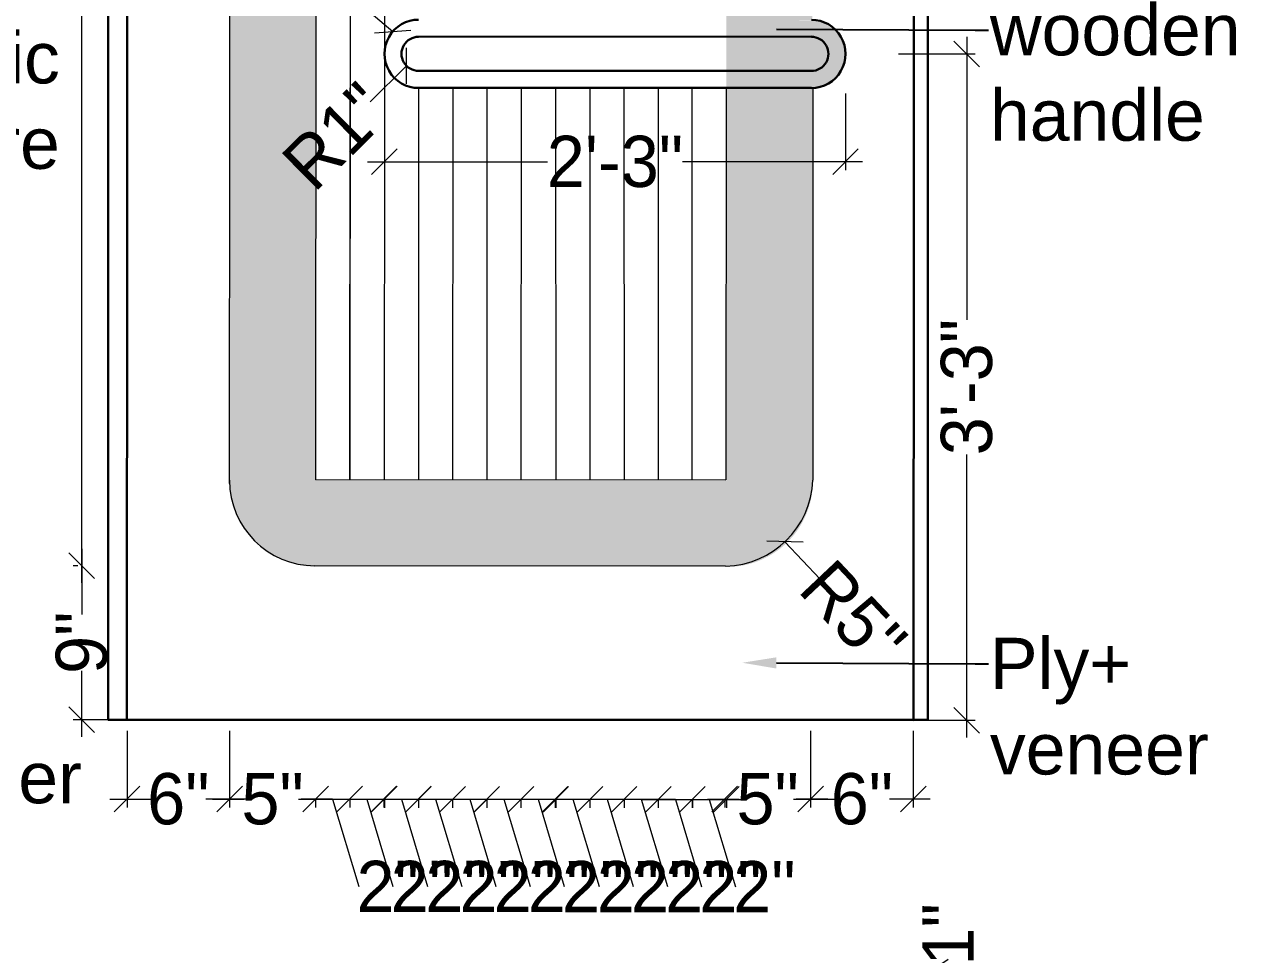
# Model space of a CAD drawing. Header units: millimetres. Extents: x 35877 to 3066687, y -650199 to -40525.
# Drawn here: x 147843.7 to 147915.8, y -180561 to -180507.1 of the extents above; entities that cross this region are included whole.
import ezdxf
from ezdxf import colors
from ezdxf.entities.mleader import LeaderData, LeaderLine
from ezdxf.math import Vec2, Vec3

# ---------------------------------------------------------------- set-up
doc = ezdxf.new("R2010")
doc.units = ezdxf.units.MM
doc.header["$MEASUREMENT"] = 0
doc.header["$PDMODE"] = 35
doc.linetypes.add('DASHED', pattern=[0.75, 0.5, -0.25])
doc.layers.get('Defpoints').update_dxf_attribs({"color": 220})
for name, color, linetype, lineweight in [('A8_FURNITURE', 32, 'Continuous', 30), ('furniture dimensions', 1, 'DASHED', 0), ('LABALLING', 1, 'Continuous', 25), ('NAME PLATE', 7, 'Continuous', 25), ('wall', 7, 'Continuous', 30)]:
    doc.layers.add(name, color=color, linetype=linetype, lineweight=lineweight)
doc.styles.add('century g', font='GOTHIC.TTF')
doc.styles.get("Standard").update_dxf_attribs({"font": 'arial.ttf', "height": 6})
doc.dimstyles.new('Archana', dxfattribs={"dimtxt": 2, "dimasz": 0.75, "dimexe": 0.5, "dimexo": 0.5, "dimgap": 0, "dimtad": 0, "dimzin": 0, "dimdsep": 46, "dimlunit": 4, "dimtxsty": 'century g', "dimblk": 'OBLIQUE', "dimcen": 0, "dimdle": 1, "dimclrd": 256, "dimclre": 256, "dimclrt": 256, "dimadec": 0, "dimazin": 0, "dimtfac": 1, "dimtofl": 0, "dimtmove": 1, "dimatfit": 3, "dimfxl": 1, "dimfxlon": 1, "dimtolj": 1, "dimtzin": 0, "dimlwd": -1, "dimlwe": -1, "dimarcsym": 0})

# ---------------------------------------------------------------- blocks, each defined once
blk = doc.blocks.new('_Oblique')
at = {"layer": 'wall', "color": 0, "lineweight": -2}
blk.add_line((-0.5, -0.5), (0.5, 0.5), dxfattribs=at)
blk = doc.blocks.new('*D305')
at = {"layer": 'Defpoints', "color": 0, "linetype": 'Continuous', "lineweight": 0, "transparency": 16777216}
for p in [(147849.737, -180530.872), (147855.745, -180530.876), (147855.745, -180552.411)]:
    blk.add_point(p, dxfattribs=at)
at = {"layer": 'furniture dimensions', "color": 5, "linetype": 'ByBlock', "transparency": 16777216}
blk.add_line((147849.737, -180548.411), (147849.737, -180552.911), dxfattribs=at)
at = {"layer": 'furniture dimensions', "color": 5, "linetype": 'Continuous', "transparency": 16777216}
for p, q in [((147855.745, -180548.411), (147855.745, -180552.911)), ((147848.737, -180552.411), (147851.128, -180552.411)), ((147856.745, -180552.411), (147854.354, -180552.411))]:
    blk.add_line(p, q, dxfattribs=at)
at = {"layer": 'furniture dimensions', "color": 5, "linetype": 'Continuous', "transparency": 16777216, "xscale": 1.5, "yscale": 1.5, "zscale": 1.5, "rotation": 180}
blk.add_blockref('_Oblique', (147849.737, -180552.411), dxfattribs=at)
at = {"layer": 'furniture dimensions', "color": 5, "linetype": 'Continuous', "transparency": 16777216, "xscale": 1.5, "yscale": 1.5, "zscale": 1.5}
blk.add_blockref('_Oblique', (147855.745, -180552.411), dxfattribs=at)
at = {"layer": 'furniture dimensions', "linetype": 'Continuous', "lineweight": 0, "transparency": 16777216, "insert": (147852.741, -180552.411), "char_height": 3, "attachment_point": 5, "style": 'century g'}
blk.add_mtext('\\A1;6"', dxfattribs=at)
blk = doc.blocks.new('*D306')
at = {"layer": 'Defpoints', "color": 0, "linetype": 'Continuous', "lineweight": 0, "transparency": 16777216}
for p in [(147855.745, -180530.876), (147860.774, -180530.255, -220.76), (147860.774, -180552.411)]:
    blk.add_point(p, dxfattribs=at)
at = {"layer": 'furniture dimensions', "color": 5, "linetype": 'ByBlock', "transparency": 16777216}
blk.add_line((147855.745, -180548.411), (147855.745, -180552.911), dxfattribs=at)
at = {"layer": 'furniture dimensions', "color": 5, "linetype": 'Continuous', "transparency": 16777216}
for p, q in [((147854.745, -180552.411), (147856.591, -180552.411)), ((147861.774, -180552.411), (147859.929, -180552.411)), ((147860.774, -180552.452), (147860.774, -180552.911))]:
    blk.add_line(p, q, dxfattribs=at)
at = {"layer": 'furniture dimensions', "color": 5, "linetype": 'Continuous', "transparency": 16777216, "xscale": 1.5, "yscale": 1.5, "zscale": 1.5, "rotation": 180}
blk.add_blockref('_Oblique', (147855.745, -180552.411), dxfattribs=at)
at = {"layer": 'furniture dimensions', "color": 5, "linetype": 'Continuous', "transparency": 16777216, "xscale": 1.5, "yscale": 1.5, "zscale": 1.5}
blk.add_blockref('_Oblique', (147860.774, -180552.411), dxfattribs=at)
at = {"layer": 'furniture dimensions', "linetype": 'Continuous', "lineweight": 0, "transparency": 16777216, "insert": (147858.26, -180552.411), "char_height": 3, "attachment_point": 5, "style": 'century g'}
blk.add_mtext('\\A1;5"', dxfattribs=at)
blk = doc.blocks.new('*D307')
at = {"layer": 'Defpoints', "color": 0, "linetype": 'Continuous', "lineweight": 0, "transparency": 16777216}
for p in [(147860.774, -180530.255, -220.76), (147862.774, -180530.203, -220.765), (147862.774, -180552.411)]:
    blk.add_point(p, dxfattribs=at)
at = {"layer": 'furniture dimensions', "color": 5, "linetype": 'Continuous', "transparency": 16777216}
for p, q in [((147859.774, -180552.411), (147863.774, -180552.411)), ((147861.774, -180552.411), (147863.308, -180557.524)), ((147862.774, -180552.451), (147862.774, -180552.911))]:
    blk.add_line(p, q, dxfattribs=at)
at = {"layer": 'furniture dimensions', "color": 5, "linetype": 'ByBlock', "transparency": 16777216}
blk.add_line((147860.774, -180552.452), (147860.774, -180552.911), dxfattribs=at)
at = {"layer": 'furniture dimensions', "color": 5, "linetype": 'Continuous', "transparency": 16777216, "xscale": 1.5, "yscale": 1.5, "zscale": 1.5, "rotation": 180}
blk.add_blockref('_Oblique', (147860.774, -180552.411), dxfattribs=at)
at = {"layer": 'furniture dimensions', "color": 5, "linetype": 'Continuous', "transparency": 16777216, "xscale": 1.5, "yscale": 1.5, "zscale": 1.5}
blk.add_blockref('_Oblique', (147862.774, -180552.411), dxfattribs=at)
at = {"layer": 'furniture dimensions', "linetype": 'Continuous', "lineweight": 0, "transparency": 16777216, "insert": (147865, -180557.524), "char_height": 3, "attachment_point": 5, "style": 'century g'}
blk.add_mtext('\\A1;2"', dxfattribs=at)
blk = doc.blocks.new('*D308')
at = {"layer": 'Defpoints', "color": 0, "linetype": 'Continuous', "lineweight": 0, "transparency": 16777216}
for p in [(147862.774, -180530.256, -220.76), (147864.774, -180530.205, -220.765), (147864.774, -180552.413)]:
    blk.add_point(p, dxfattribs=at)
at = {"layer": 'furniture dimensions', "color": 5, "linetype": 'Continuous', "transparency": 16777216}
for p, q in [((147861.774, -180552.413), (147865.774, -180552.413)), ((147863.774, -180552.413), (147865.308, -180557.526)), ((147864.774, -180552.452), (147864.774, -180552.913))]:
    blk.add_line(p, q, dxfattribs=at)
at = {"layer": 'furniture dimensions', "color": 5, "linetype": 'ByBlock', "transparency": 16777216}
blk.add_line((147862.774, -180552.453), (147862.774, -180552.913), dxfattribs=at)
at = {"layer": 'furniture dimensions', "color": 5, "linetype": 'Continuous', "transparency": 16777216, "xscale": 1.5, "yscale": 1.5, "zscale": 1.5, "rotation": 180}
blk.add_blockref('_Oblique', (147862.774, -180552.413), dxfattribs=at)
at = {"layer": 'furniture dimensions', "color": 5, "linetype": 'Continuous', "transparency": 16777216, "xscale": 1.5, "yscale": 1.5, "zscale": 1.5}
blk.add_blockref('_Oblique', (147864.774, -180552.413), dxfattribs=at)
at = {"layer": 'furniture dimensions', "linetype": 'Continuous', "lineweight": 0, "transparency": 16777216, "insert": (147867, -180557.526), "char_height": 3, "attachment_point": 5, "style": 'century g'}
blk.add_mtext('\\A1;2"', dxfattribs=at)
blk = doc.blocks.new('*D309')
at = {"layer": 'Defpoints', "color": 0, "linetype": 'Continuous', "lineweight": 0, "transparency": 16777216}
for p in [(147864.804, -180530.258, -220.76), (147866.804, -180530.207, -220.765), (147866.804, -180552.414)]:
    blk.add_point(p, dxfattribs=at)
at = {"layer": 'furniture dimensions', "color": 5, "linetype": 'Continuous', "transparency": 16777216}
for p, q in [((147863.804, -180552.414), (147867.804, -180552.414)), ((147865.804, -180552.414), (147867.337, -180557.527)), ((147866.804, -180552.454), (147866.804, -180552.914))]:
    blk.add_line(p, q, dxfattribs=at)
at = {"layer": 'furniture dimensions', "color": 5, "linetype": 'ByBlock', "transparency": 16777216}
blk.add_line((147864.804, -180552.455), (147864.804, -180552.914), dxfattribs=at)
at = {"layer": 'furniture dimensions', "color": 5, "linetype": 'Continuous', "transparency": 16777216, "xscale": 1.5, "yscale": 1.5, "zscale": 1.5, "rotation": 180}
blk.add_blockref('_Oblique', (147864.804, -180552.414), dxfattribs=at)
at = {"layer": 'furniture dimensions', "color": 5, "linetype": 'Continuous', "transparency": 16777216, "xscale": 1.5, "yscale": 1.5, "zscale": 1.5}
blk.add_blockref('_Oblique', (147866.804, -180552.414), dxfattribs=at)
at = {"layer": 'furniture dimensions', "linetype": 'Continuous', "lineweight": 0, "transparency": 16777216, "insert": (147869.029, -180557.527), "char_height": 3, "attachment_point": 5, "style": 'century g'}
blk.add_mtext('\\A1;2"', dxfattribs=at)
blk = doc.blocks.new('*D310')
at = {"layer": 'Defpoints', "color": 0, "linetype": 'Continuous', "lineweight": 0, "transparency": 16777216}
for p in [(147866.804, -180530.26, -220.76), (147868.804, -180530.208, -220.765), (147868.804, -180552.416)]:
    blk.add_point(p, dxfattribs=at)
at = {"layer": 'furniture dimensions', "color": 5, "linetype": 'Continuous', "transparency": 16777216}
for p, q in [((147865.804, -180552.416), (147869.804, -180552.416)), ((147867.804, -180552.416), (147869.337, -180557.529)), ((147868.804, -180552.455), (147868.804, -180552.916))]:
    blk.add_line(p, q, dxfattribs=at)
at = {"layer": 'furniture dimensions', "color": 5, "linetype": 'ByBlock', "transparency": 16777216}
blk.add_line((147866.804, -180552.456), (147866.804, -180552.916), dxfattribs=at)
at = {"layer": 'furniture dimensions', "color": 5, "linetype": 'Continuous', "transparency": 16777216, "xscale": 1.5, "yscale": 1.5, "zscale": 1.5, "rotation": 180}
blk.add_blockref('_Oblique', (147866.804, -180552.416), dxfattribs=at)
at = {"layer": 'furniture dimensions', "color": 5, "linetype": 'Continuous', "transparency": 16777216, "xscale": 1.5, "yscale": 1.5, "zscale": 1.5}
blk.add_blockref('_Oblique', (147868.804, -180552.416), dxfattribs=at)
at = {"layer": 'furniture dimensions', "linetype": 'Continuous', "lineweight": 0, "transparency": 16777216, "insert": (147871.029, -180557.529), "char_height": 3, "attachment_point": 5, "style": 'century g'}
blk.add_mtext('\\A1;2"', dxfattribs=at)
blk = doc.blocks.new('*D311')
at = {"layer": 'Defpoints', "color": 0, "linetype": 'Continuous', "lineweight": 0, "transparency": 16777216}
for p in [(147868.804, -180530.261, -220.76), (147870.804, -180530.21, -220.765), (147870.804, -180552.417)]:
    blk.add_point(p, dxfattribs=at)
at = {"layer": 'furniture dimensions', "color": 5, "linetype": 'Continuous', "transparency": 16777216}
for p, q in [((147867.804, -180552.417), (147871.804, -180552.417)), ((147869.804, -180552.417), (147871.337, -180557.531)), ((147870.804, -180552.457), (147870.804, -180552.917))]:
    blk.add_line(p, q, dxfattribs=at)
at = {"layer": 'furniture dimensions', "color": 5, "linetype": 'ByBlock', "transparency": 16777216}
blk.add_line((147868.804, -180552.458), (147868.804, -180552.917), dxfattribs=at)
at = {"layer": 'furniture dimensions', "color": 5, "linetype": 'Continuous', "transparency": 16777216, "xscale": 1.5, "yscale": 1.5, "zscale": 1.5, "rotation": 180}
blk.add_blockref('_Oblique', (147868.804, -180552.417), dxfattribs=at)
at = {"layer": 'furniture dimensions', "color": 5, "linetype": 'Continuous', "transparency": 16777216, "xscale": 1.5, "yscale": 1.5, "zscale": 1.5}
blk.add_blockref('_Oblique', (147870.804, -180552.417), dxfattribs=at)
at = {"layer": 'furniture dimensions', "linetype": 'Continuous', "lineweight": 0, "transparency": 16777216, "insert": (147873.029, -180557.531), "char_height": 3, "attachment_point": 5, "style": 'century g'}
blk.add_mtext('\\A1;2"', dxfattribs=at)
blk = doc.blocks.new('*D312')
at = {"layer": 'Defpoints', "color": 0, "linetype": 'Continuous', "lineweight": 0, "transparency": 16777216}
for p in [(147870.804, -180530.263, -220.76), (147872.804, -180530.211, -220.765), (147872.804, -180552.419)]:
    blk.add_point(p, dxfattribs=at)
at = {"layer": 'furniture dimensions', "color": 5, "linetype": 'Continuous', "transparency": 16777216}
for p, q in [((147869.804, -180552.419), (147873.804, -180552.419)), ((147871.804, -180552.419), (147873.337, -180557.532)), ((147872.804, -180552.458), (147872.804, -180552.919))]:
    blk.add_line(p, q, dxfattribs=at)
at = {"layer": 'furniture dimensions', "color": 5, "linetype": 'ByBlock', "transparency": 16777216}
blk.add_line((147870.804, -180552.46), (147870.804, -180552.919), dxfattribs=at)
at = {"layer": 'furniture dimensions', "color": 5, "linetype": 'Continuous', "transparency": 16777216, "xscale": 1.5, "yscale": 1.5, "zscale": 1.5, "rotation": 180}
blk.add_blockref('_Oblique', (147870.804, -180552.419), dxfattribs=at)
at = {"layer": 'furniture dimensions', "color": 5, "linetype": 'Continuous', "transparency": 16777216, "xscale": 1.5, "yscale": 1.5, "zscale": 1.5}
blk.add_blockref('_Oblique', (147872.804, -180552.419), dxfattribs=at)
at = {"layer": 'furniture dimensions', "linetype": 'Continuous', "lineweight": 0, "transparency": 16777216, "insert": (147875.029, -180557.532), "char_height": 3, "attachment_point": 5, "style": 'century g'}
blk.add_mtext('\\A1;2"', dxfattribs=at)
blk = doc.blocks.new('*D313')
at = {"layer": 'Defpoints', "color": 0, "linetype": 'Continuous', "lineweight": 0, "transparency": 16777216}
for p in [(147872.804, -180530.264, -220.76), (147874.804, -180530.213, -220.765), (147874.804, -180552.42)]:
    blk.add_point(p, dxfattribs=at)
at = {"layer": 'furniture dimensions', "color": 5, "linetype": 'Continuous', "transparency": 16777216}
for p, q in [((147871.804, -180552.42), (147875.804, -180552.42)), ((147873.804, -180552.42), (147875.337, -180557.534)), ((147874.804, -180552.46), (147874.804, -180552.92))]:
    blk.add_line(p, q, dxfattribs=at)
at = {"layer": 'furniture dimensions', "color": 5, "linetype": 'ByBlock', "transparency": 16777216}
blk.add_line((147872.804, -180552.461), (147872.804, -180552.92), dxfattribs=at)
at = {"layer": 'furniture dimensions', "color": 5, "linetype": 'Continuous', "transparency": 16777216, "xscale": 1.5, "yscale": 1.5, "zscale": 1.5, "rotation": 180}
blk.add_blockref('_Oblique', (147872.804, -180552.42), dxfattribs=at)
at = {"layer": 'furniture dimensions', "color": 5, "linetype": 'Continuous', "transparency": 16777216, "xscale": 1.5, "yscale": 1.5, "zscale": 1.5}
blk.add_blockref('_Oblique', (147874.804, -180552.42), dxfattribs=at)
at = {"layer": 'furniture dimensions', "linetype": 'Continuous', "lineweight": 0, "transparency": 16777216, "insert": (147877.029, -180557.534), "char_height": 3, "attachment_point": 5, "style": 'century g'}
blk.add_mtext('\\A1;2"', dxfattribs=at)
blk = doc.blocks.new('*D314')
at = {"layer": 'Defpoints', "color": 0, "linetype": 'Continuous', "lineweight": 0, "transparency": 16777216}
for p in [(147874.845, -180530.266, -220.76), (147876.845, -180530.214, -220.765), (147876.845, -180552.422)]:
    blk.add_point(p, dxfattribs=at)
at = {"layer": 'furniture dimensions', "color": 5, "linetype": 'Continuous', "transparency": 16777216}
for p, q in [((147873.845, -180552.422), (147877.845, -180552.422)), ((147875.845, -180552.422), (147877.379, -180557.535)), ((147876.845, -180552.462), (147876.845, -180552.922))]:
    blk.add_line(p, q, dxfattribs=at)
at = {"layer": 'furniture dimensions', "color": 5, "linetype": 'ByBlock', "transparency": 16777216}
blk.add_line((147874.845, -180552.463), (147874.845, -180552.922), dxfattribs=at)
at = {"layer": 'furniture dimensions', "color": 5, "linetype": 'Continuous', "transparency": 16777216, "xscale": 1.5, "yscale": 1.5, "zscale": 1.5, "rotation": 180}
blk.add_blockref('_Oblique', (147874.845, -180552.422), dxfattribs=at)
at = {"layer": 'furniture dimensions', "color": 5, "linetype": 'Continuous', "transparency": 16777216, "xscale": 1.5, "yscale": 1.5, "zscale": 1.5}
blk.add_blockref('_Oblique', (147876.845, -180552.422), dxfattribs=at)
at = {"layer": 'furniture dimensions', "linetype": 'Continuous', "lineweight": 0, "transparency": 16777216, "insert": (147879.07, -180557.535), "char_height": 3, "attachment_point": 5, "style": 'century g'}
blk.add_mtext('\\A1;2"', dxfattribs=at)
blk = doc.blocks.new('*D315')
at = {"layer": 'Defpoints', "color": 0, "linetype": 'Continuous', "lineweight": 0, "transparency": 16777216}
for p in [(147876.845, -180530.267, -220.76), (147878.845, -180530.216, -220.765), (147878.845, -180552.423)]:
    blk.add_point(p, dxfattribs=at)
at = {"layer": 'furniture dimensions', "color": 5, "linetype": 'Continuous', "transparency": 16777216}
for p, q in [((147875.845, -180552.423), (147879.845, -180552.423)), ((147877.845, -180552.423), (147879.379, -180557.537)), ((147878.845, -180552.463), (147878.845, -180552.923))]:
    blk.add_line(p, q, dxfattribs=at)
at = {"layer": 'furniture dimensions', "color": 5, "linetype": 'ByBlock', "transparency": 16777216}
blk.add_line((147876.845, -180552.464), (147876.845, -180552.923), dxfattribs=at)
at = {"layer": 'furniture dimensions', "color": 5, "linetype": 'Continuous', "transparency": 16777216, "xscale": 1.5, "yscale": 1.5, "zscale": 1.5, "rotation": 180}
blk.add_blockref('_Oblique', (147876.845, -180552.423), dxfattribs=at)
at = {"layer": 'furniture dimensions', "color": 5, "linetype": 'Continuous', "transparency": 16777216, "xscale": 1.5, "yscale": 1.5, "zscale": 1.5}
blk.add_blockref('_Oblique', (147878.845, -180552.423), dxfattribs=at)
at = {"layer": 'furniture dimensions', "linetype": 'Continuous', "lineweight": 0, "transparency": 16777216, "insert": (147881.07, -180557.537), "char_height": 3, "attachment_point": 5, "style": 'century g'}
blk.add_mtext('\\A1;2"', dxfattribs=at)
blk = doc.blocks.new('*D316')
at = {"layer": 'Defpoints', "color": 0, "linetype": 'Continuous', "lineweight": 0, "transparency": 16777216}
for p in [(147878.845, -180530.269, -220.76), (147880.845, -180530.217, -220.765), (147880.845, -180552.425)]:
    blk.add_point(p, dxfattribs=at)
at = {"layer": 'furniture dimensions', "color": 5, "linetype": 'Continuous', "transparency": 16777216}
for p, q in [((147877.845, -180552.425), (147881.845, -180552.425)), ((147879.845, -180552.425), (147881.379, -180557.538)), ((147880.845, -180552.465), (147880.845, -180552.925))]:
    blk.add_line(p, q, dxfattribs=at)
at = {"layer": 'furniture dimensions', "color": 5, "linetype": 'ByBlock', "transparency": 16777216}
blk.add_line((147878.845, -180552.466), (147878.845, -180552.925), dxfattribs=at)
at = {"layer": 'furniture dimensions', "color": 5, "linetype": 'Continuous', "transparency": 16777216, "xscale": 1.5, "yscale": 1.5, "zscale": 1.5, "rotation": 180}
blk.add_blockref('_Oblique', (147878.845, -180552.425), dxfattribs=at)
at = {"layer": 'furniture dimensions', "color": 5, "linetype": 'Continuous', "transparency": 16777216, "xscale": 1.5, "yscale": 1.5, "zscale": 1.5}
blk.add_blockref('_Oblique', (147880.845, -180552.425), dxfattribs=at)
at = {"layer": 'furniture dimensions', "linetype": 'Continuous', "lineweight": 0, "transparency": 16777216, "insert": (147883.07, -180557.538), "char_height": 3, "attachment_point": 5, "style": 'century g'}
blk.add_mtext('\\A1;2"', dxfattribs=at)
blk = doc.blocks.new('*D317')
at = {"layer": 'Defpoints', "color": 0, "linetype": 'Continuous', "lineweight": 0, "transparency": 16777216}
for p in [(147880.845, -180530.27, -220.76), (147882.845, -180530.219, -220.765), (147882.845, -180552.427)]:
    blk.add_point(p, dxfattribs=at)
at = {"layer": 'furniture dimensions', "color": 5, "linetype": 'Continuous', "transparency": 16777216}
for p, q in [((147879.845, -180552.427), (147883.845, -180552.427)), ((147881.845, -180552.427), (147883.379, -180557.54)), ((147882.845, -180552.466), (147882.845, -180552.927))]:
    blk.add_line(p, q, dxfattribs=at)
at = {"layer": 'furniture dimensions', "color": 5, "linetype": 'ByBlock', "transparency": 16777216}
blk.add_line((147880.845, -180552.467), (147880.845, -180552.927), dxfattribs=at)
at = {"layer": 'furniture dimensions', "color": 5, "linetype": 'Continuous', "transparency": 16777216, "xscale": 1.5, "yscale": 1.5, "zscale": 1.5, "rotation": 180}
blk.add_blockref('_Oblique', (147880.845, -180552.427), dxfattribs=at)
at = {"layer": 'furniture dimensions', "color": 5, "linetype": 'Continuous', "transparency": 16777216, "xscale": 1.5, "yscale": 1.5, "zscale": 1.5}
blk.add_blockref('_Oblique', (147882.845, -180552.427), dxfattribs=at)
at = {"layer": 'furniture dimensions', "linetype": 'Continuous', "lineweight": 0, "transparency": 16777216, "insert": (147885.07, -180557.54), "char_height": 3, "attachment_point": 5, "style": 'century g'}
blk.add_mtext('\\A1;2"', dxfattribs=at)
blk = doc.blocks.new('*D318')
at = {"layer": 'Defpoints', "color": 0, "linetype": 'Continuous', "lineweight": 0, "transparency": 16777216}
for p in [(147882.83, -180530.272, -220.76), (147884.83, -180530.22, -220.765), (147884.83, -180552.428)]:
    blk.add_point(p, dxfattribs=at)
at = {"layer": 'furniture dimensions', "color": 5, "linetype": 'Continuous', "transparency": 16777216}
for p, q in [((147881.83, -180552.428), (147885.83, -180552.428)), ((147883.83, -180552.428), (147885.364, -180557.541)), ((147884.83, -180552.468), (147884.83, -180552.928))]:
    blk.add_line(p, q, dxfattribs=at)
at = {"layer": 'furniture dimensions', "color": 5, "linetype": 'ByBlock', "transparency": 16777216}
blk.add_line((147882.83, -180552.469), (147882.83, -180552.928), dxfattribs=at)
at = {"layer": 'furniture dimensions', "color": 5, "linetype": 'Continuous', "transparency": 16777216, "xscale": 1.5, "yscale": 1.5, "zscale": 1.5, "rotation": 180}
blk.add_blockref('_Oblique', (147882.83, -180552.428), dxfattribs=at)
at = {"layer": 'furniture dimensions', "color": 5, "linetype": 'Continuous', "transparency": 16777216, "xscale": 1.5, "yscale": 1.5, "zscale": 1.5}
blk.add_blockref('_Oblique', (147884.83, -180552.428), dxfattribs=at)
at = {"layer": 'furniture dimensions', "linetype": 'Continuous', "lineweight": 0, "transparency": 16777216, "insert": (147887.056, -180557.541), "char_height": 3, "attachment_point": 5, "style": 'century g'}
blk.add_mtext('\\A1;2"', dxfattribs=at)
blk = doc.blocks.new('*D319')
at = {"layer": 'Defpoints', "color": 0, "linetype": 'Continuous', "lineweight": 0, "transparency": 16777216}
for p in [(147889.763, -180530.876), (147895.771, -180530.872), (147889.763, -180552.411)]:
    blk.add_point(p, dxfattribs=at)
at = {"layer": 'furniture dimensions', "color": 5, "linetype": 'Continuous', "transparency": 16777216}
for p, q in [((147889.763, -180548.411), (147889.763, -180552.911)), ((147888.763, -180552.411), (147891.154, -180552.411)), ((147896.771, -180552.411), (147894.38, -180552.411))]:
    blk.add_line(p, q, dxfattribs=at)
at = {"layer": 'furniture dimensions', "color": 5, "linetype": 'ByBlock', "transparency": 16777216}
blk.add_line((147895.771, -180548.411), (147895.771, -180552.911), dxfattribs=at)
at = {"layer": 'furniture dimensions', "color": 5, "linetype": 'Continuous', "transparency": 16777216, "xscale": 1.5, "yscale": 1.5, "zscale": 1.5, "rotation": 180}
blk.add_blockref('_Oblique', (147889.763, -180552.411), dxfattribs=at)
at = {"layer": 'furniture dimensions', "color": 5, "linetype": 'Continuous', "transparency": 16777216, "xscale": 1.5, "yscale": 1.5, "zscale": 1.5}
blk.add_blockref('_Oblique', (147895.771, -180552.411), dxfattribs=at)
at = {"layer": 'furniture dimensions', "linetype": 'Continuous', "lineweight": 0, "transparency": 16777216, "insert": (147892.767, -180552.411), "char_height": 3, "attachment_point": 5, "style": 'century g'}
blk.add_mtext('\\A1;6"', dxfattribs=at)
blk = doc.blocks.new('*D320')
at = {"layer": 'Defpoints', "color": 0, "linetype": 'Continuous', "lineweight": 0, "transparency": 16777216}
for p in [(147884.734, -180530.255, -220.76), (147889.763, -180530.876), (147884.734, -180552.411)]:
    blk.add_point(p, dxfattribs=at)
at = {"layer": 'furniture dimensions', "color": 5, "linetype": 'ByBlock', "transparency": 16777216}
blk.add_line((147889.763, -180548.411), (147889.763, -180552.911), dxfattribs=at)
at = {"layer": 'furniture dimensions', "color": 5, "linetype": 'Continuous', "transparency": 16777216}
for p, q in [((147883.734, -180552.411), (147885.579, -180552.411)), ((147884.734, -180552.452), (147884.734, -180552.911)), ((147890.763, -180552.411), (147888.918, -180552.411))]:
    blk.add_line(p, q, dxfattribs=at)
at = {"layer": 'furniture dimensions', "color": 5, "linetype": 'Continuous', "transparency": 16777216, "xscale": 1.5, "yscale": 1.5, "zscale": 1.5, "rotation": 180}
blk.add_blockref('_Oblique', (147884.734, -180552.411), dxfattribs=at)
at = {"layer": 'furniture dimensions', "color": 5, "linetype": 'Continuous', "transparency": 16777216, "xscale": 1.5, "yscale": 1.5, "zscale": 1.5}
blk.add_blockref('_Oblique', (147889.763, -180552.411), dxfattribs=at)
at = {"layer": 'furniture dimensions', "linetype": 'Continuous', "lineweight": 0, "transparency": 16777216, "insert": (147887.249, -180552.411), "char_height": 3, "attachment_point": 5, "style": 'century g'}
blk.add_mtext('\\A1;5"', dxfattribs=at)
blk = doc.blocks.new('*D321')
at = {"layer": 'Defpoints', "color": 0, "linetype": 'Continuous', "lineweight": 0, "transparency": 16777216}
for p in [(147847.082, -180538.75), (147862.83, -180538.75, -260.726), (147849.725, -180547.765)]:
    blk.add_point(p, dxfattribs=at)
at = {"layer": 'furniture dimensions', "color": 5, "linetype": 'Continuous', "transparency": 16777216}
for p, q in [((147847.082, -180537.75), (147847.082, -180541.606)), ((147846.861, -180538.75), (147846.582, -180538.75)), ((147847.082, -180548.765), (147847.082, -180544.91))]:
    blk.add_line(p, q, dxfattribs=at)
at = {"layer": 'furniture dimensions', "color": 5, "linetype": 'ByBlock', "transparency": 16777216}
blk.add_line((147849.225, -180547.765), (147846.582, -180547.765), dxfattribs=at)
at = {"layer": 'furniture dimensions', "color": 5, "linetype": 'Continuous', "transparency": 16777216, "xscale": 1.5, "yscale": 1.5, "zscale": 1.5}
for p, rotation in [((147847.082, -180538.75), 90), ((147847.082, -180547.765), 270)]:
    blk.add_blockref('_Oblique', p, dxfattribs=dict(at, rotation=rotation))
at = {"layer": 'furniture dimensions', "linetype": 'Continuous', "lineweight": 0, "transparency": 16777216, "insert": (147847.082, -180543.258), "char_height": 3, "attachment_point": 5, "rotation": 90, "style": 'century g'}
blk.add_mtext('\\A1;9"', dxfattribs=at)
blk = doc.blocks.new('*D322')
at = {"layer": 'Defpoints', "color": 0, "linetype": 'Continuous', "lineweight": 0, "transparency": 16777216}
for p in [(147847.082, -180463.813), (147860.833, -180463.813, 531.984), (147860.74, -180538.749, -308.673)]:
    blk.add_point(p, dxfattribs=at)
at = {"layer": 'furniture dimensions', "color": 5, "linetype": 'Continuous', "transparency": 16777216}
for p, q in [((147847.082, -180462.813), (147847.082, -180497.404)), ((147846.702, -180463.813), (147846.582, -180463.813)), ((147847.082, -180539.749), (147847.082, -180505.158))]:
    blk.add_line(p, q, dxfattribs=at)
at = {"layer": 'furniture dimensions', "color": 5, "linetype": 'ByBlock', "transparency": 16777216}
blk.add_line((147846.788, -180538.749), (147846.582, -180538.749), dxfattribs=at)
at = {"layer": 'furniture dimensions', "color": 5, "linetype": 'Continuous', "transparency": 16777216, "xscale": 1.5, "yscale": 1.5, "zscale": 1.5}
for p, rotation in [((147847.082, -180463.813), 90), ((147847.082, -180538.749), 270)]:
    blk.add_blockref('_Oblique', p, dxfattribs=dict(at, rotation=rotation))
at = {"layer": 'furniture dimensions', "linetype": 'Continuous', "lineweight": 0, "transparency": 16777216, "insert": (147847.082, -180501.281), "char_height": 3, "attachment_point": 5, "rotation": 90, "style": 'century g'}
blk.add_mtext('\\A1;6\'-3"', dxfattribs=at)
blk = doc.blocks.new('*D324')
at = {"layer": 'Defpoints', "color": 0, "linetype": 'Continuous', "lineweight": 0, "transparency": 16777216}
for p in [(147884.673, -180533.54, -269.022), (147888.262, -180537.342, -269.022)]:
    blk.add_point(p, dxfattribs=at)
at = {"layer": 'furniture dimensions', "color": 5, "linetype": 'Continuous', "transparency": 16777216}
blk.add_line((147890.322, -180539.524), (147888.262, -180537.342), dxfattribs=at)
at = {"layer": 'furniture dimensions', "color": 5, "linetype": 'Continuous', "transparency": 16777216, "xscale": 1.5, "yscale": 1.5, "zscale": 1.5, "rotation": 133.3505256925875}
blk.add_blockref('_Oblique', (147888.262, -180537.342), dxfattribs=at)
at = {"layer": 'furniture dimensions', "linetype": 'Continuous', "lineweight": 0, "transparency": 16777216, "insert": (147892.265, -180541.582), "char_height": 3, "attachment_point": 5, "rotation": 313.35053, "style": 'century g'}
blk.add_mtext('\\A1;R5"', dxfattribs=at)
blk = doc.blocks.new('*D325')
at = {"layer": 'Defpoints', "color": 0, "linetype": 'Continuous', "lineweight": 0, "transparency": 16777216}
for p in [(147865.291, -180507.469, 0.102), (147866.809, -180508.772, 0.102)]:
    blk.add_point(p, dxfattribs=at)
at = {"layer": 'furniture dimensions', "color": 5, "linetype": 'Continuous', "transparency": 16777216}
blk.add_line((147863.015, -180505.515), (147865.291, -180507.469), dxfattribs=at)
at = {"layer": 'furniture dimensions', "color": 5, "linetype": 'Continuous', "transparency": 16777216, "xscale": 1.5, "yscale": 1.5, "zscale": 1.5, "rotation": 319.3529738554117}
blk.add_blockref('_Oblique', (147865.291, -180507.469), dxfattribs=at)
at = {"layer": 'furniture dimensions', "linetype": 'Continuous', "lineweight": 0, "transparency": 16777216, "insert": (147860.867, -180503.671), "char_height": 3, "attachment_point": 5, "rotation": 319.35297, "style": 'century g'}
blk.add_mtext('\\A1;R2"', dxfattribs=at)
blk = doc.blocks.new('*D326')
at = {"layer": 'Defpoints', "color": 0, "linetype": 'Continuous', "lineweight": 0, "transparency": 16777216}
for p in [(147866.809, -180508.772, 0.102), (147866.099, -180509.476, 0.102)]:
    blk.add_point(p, dxfattribs=at)
at = {"layer": 'furniture dimensions', "color": 5, "linetype": 'Continuous', "transparency": 16777216}
blk.add_line((147863.97, -180511.59), (147866.099, -180509.476), dxfattribs=at)
at = {"layer": 'furniture dimensions', "color": 5, "linetype": 'Continuous', "transparency": 16777216, "xscale": 1.5, "yscale": 1.5, "zscale": 1.5, "rotation": 44.78535522313469}
blk.add_blockref('_Oblique', (147866.099, -180509.476), dxfattribs=at)
at = {"layer": 'furniture dimensions', "linetype": 'Continuous', "lineweight": 0, "transparency": 16777216, "insert": (147861.961, -180513.584), "char_height": 3, "attachment_point": 5, "rotation": 44.78536, "style": 'century g'}
blk.add_mtext('\\A1;R1"', dxfattribs=at)
blk = doc.blocks.new('*D327')
at = {"layer": 'Defpoints', "color": 0, "linetype": 'Continuous', "lineweight": 0, "transparency": 16777216}
for p in [(147864.809, -180508.772, 0.102), (147891.808, -180508.774), (147891.808, -180515.089)]:
    blk.add_point(p, dxfattribs=at)
at = {"layer": 'furniture dimensions', "color": 5, "linetype": 'ByBlock', "transparency": 16777216}
blk.add_line((147864.809, -180511.089), (147864.809, -180515.589), dxfattribs=at)
at = {"layer": 'furniture dimensions', "color": 5, "linetype": 'Continuous', "transparency": 16777216}
for p, q in [((147891.808, -180511.089), (147891.808, -180515.589)), ((147863.809, -180515.089), (147874.353, -180515.089)), ((147892.808, -180515.089), (147882.264, -180515.089))]:
    blk.add_line(p, q, dxfattribs=at)
at = {"layer": 'furniture dimensions', "color": 5, "linetype": 'Continuous', "transparency": 16777216, "xscale": 1.5, "yscale": 1.5, "zscale": 1.5, "rotation": 180}
blk.add_blockref('_Oblique', (147864.809, -180515.089), dxfattribs=at)
at = {"layer": 'furniture dimensions', "color": 5, "linetype": 'Continuous', "transparency": 16777216, "xscale": 1.5, "yscale": 1.5, "zscale": 1.5}
blk.add_blockref('_Oblique', (147891.808, -180515.089), dxfattribs=at)
at = {"layer": 'furniture dimensions', "linetype": 'Continuous', "lineweight": 0, "transparency": 16777216, "insert": (147878.308, -180515.089), "char_height": 3, "attachment_point": 5, "style": 'century g'}
blk.add_mtext('\\A1;2\'-3"', dxfattribs=at)
blk = doc.blocks.new('*D328')
at = {"layer": 'Defpoints', "color": 0, "linetype": 'Continuous', "lineweight": 0, "transparency": 16777216}
for p in [(147891.808, -180508.774), (147889.783, -180547.796), (147898.907, -180547.796)]:
    blk.add_point(p, dxfattribs=at)
at = {"layer": 'furniture dimensions', "color": 5, "linetype": 'Continuous', "transparency": 16777216}
for p, q in [((147898.907, -180507.774), (147898.907, -180524.341)), ((147898.907, -180548.796), (147898.907, -180532.229)), ((147894.907, -180547.796), (147899.407, -180547.796))]:
    blk.add_line(p, q, dxfattribs=at)
at = {"layer": 'furniture dimensions', "color": 5, "linetype": 'ByBlock', "transparency": 16777216}
blk.add_line((147894.907, -180508.774), (147899.407, -180508.774), dxfattribs=at)
at = {"layer": 'furniture dimensions', "color": 5, "linetype": 'Continuous', "transparency": 16777216, "xscale": 1.5, "yscale": 1.5, "zscale": 1.5}
for p, rotation in [((147898.907, -180508.774), 90), ((147898.907, -180547.796), 270)]:
    blk.add_blockref('_Oblique', p, dxfattribs=dict(at, rotation=rotation))
at = {"layer": 'furniture dimensions', "linetype": 'Continuous', "lineweight": 0, "transparency": 16777216, "insert": (147898.907, -180528.285), "char_height": 3, "attachment_point": 5, "rotation": 90, "style": 'century g'}
blk.add_mtext('\\A1;3\'-3"', dxfattribs=at)
blk = doc.blocks.new('*D346')
at = {"layer": 'Defpoints', "color": 0, "linetype": 'Continuous', "lineweight": 0, "transparency": 16777216}
for p in [(147890.703, -180564.613), (147892.815, -180564.613), (147890.703, -180565.613)]:
    blk.add_point(p, dxfattribs=at)
at = {"layer": 'furniture dimensions', "color": 5, "linetype": 'Continuous', "transparency": 16777216}
for p, q in [((147892.815, -180565.113), (147897.815, -180561.792)), ((147892.815, -180566.613), (147892.815, -180563.613)), ((147891.203, -180564.613), (147893.315, -180564.613))]:
    blk.add_line(p, q, dxfattribs=at)
at = {"layer": 'furniture dimensions', "color": 5, "linetype": 'ByBlock', "transparency": 16777216}
blk.add_line((147891.203, -180565.613), (147893.315, -180565.613), dxfattribs=at)
at = {"layer": 'furniture dimensions', "color": 5, "linetype": 'Continuous', "transparency": 16777216, "xscale": 1.5, "yscale": 1.5, "zscale": 1.5}
for p, rotation in [((147892.815, -180564.613), 90), ((147892.815, -180565.613), 270)]:
    blk.add_blockref('_Oblique', p, dxfattribs=dict(at, rotation=rotation))
at = {"layer": 'furniture dimensions', "linetype": 'Continuous', "lineweight": 0, "transparency": 16777216, "insert": (147897.815, -180560.335), "char_height": 3, "attachment_point": 5, "rotation": 90, "style": 'century g'}
blk.add_mtext('\\A1;1"', dxfattribs=at)

msp = doc.modelspace()

# ---------------------------------------------------------------- hatches: boundary and pattern name
at = {"layer": 'NAME PLATE', "lineweight": 0, "true_color": 0x000000, "transparency": 33554687}
h = msp.add_hatch(color=18, dxfattribs=at)
h.dxf.hatch_style = 1
h.set_gradient(color1=(153, 155, 55), color2=(229, 232, 120), name='INVCYLINDER')
h.paths.add_polyline_path([(147889.869, -180468.843, 0.410988), (147884.832, -180463.861), (147884.832, -180506.807), (147889.869, -180506.803)], flags=17)
h.paths.add_polyline_path([(147889.869, -180510.821, 0.985229), (147889.807, -180506.822), (147884.832, -180506.807), (147884.832, -180533.768), (147860.77, -180533.768), (147860.77, -180463.86, 0.414244), (147855.787, -180468.843), (147855.74, -180533.792, 0.413988), (147860.74, -180538.796), (147884.789, -180538.815, 0.419656), (147889.898, -180533.787)])

# ---------------------------------------------------------------- linework, layer by layer
at = {"layer": 'A8_FURNITURE', "linetype": 'ByBlock', "lineweight": 15, "transparency": 33554687}
for p, q in [((147860.833, -180463.813, 531.984), (147860.771, -180533.72, -260.014)), ((147862.82, -180463.814, 2.395), (147862.779, -180533.721, -1.504)), ((147864.821, -180463.814, 2.394), (147864.808, -180510.77)), ((147862.792, -180510.77), (147862.771, -180533.721, -260.726)), ((147864.808, -180510.77), (147864.801, -180533.723, -260.726)), ((147866.808, -180510.771), (147866.801, -180533.724, -260.726)), ((147868.808, -180510.772), (147868.801, -180533.726, -260.726)), ((147870.808, -180510.772), (147870.801, -180533.727, -260.726)), ((147872.808, -180510.773), (147872.801, -180533.729, -260.726)), ((147874.835, -180510.773), (147874.842, -180533.73, -260.726)), ((147876.835, -180510.774), (147876.842, -180533.732, -260.726)), ((147878.835, -180510.771), (147878.842, -180533.734, -260.726)), ((147880.839, -180510.771, -175.153), (147880.842, -180533.735, -260.726)), ((147882.827, -180533.737, -260.726), (147882.829, -180510.77, -175.147)), ((147889.888, -180510.773, -186.174), (147889.898, -180533.74, -264.874)), ((147884.8, -180533.738, -260.726), (147860.771, -180533.72, -260.726)), ((147881.783, -180547.8), (147881.783, -180547.79))]:
    msp.add_line(p, q, dxfattribs=at)
at = {"layer": 'A8_FURNITURE', "linetype": 'ByBlock', "transparency": 33554687}
for p, q in [((147866.81, -180507.772, 0.102), (147889.809, -180507.755)), ((147889.811, -180509.768), (147866.809, -180509.772, 0.102)), ((147889.811, -180510.768), (147866.809, -180510.772, 0.102))]:
    msp.add_line(p, q, dxfattribs=at)
at = {"layer": 'A8_FURNITURE', "linetype": 'ByBlock', "lineweight": 20, "transparency": 33554687}
msp.add_line((147889.783, -180547.8), (147889.783, -180547.796), dxfattribs=at)
at = {"layer": 'A8_FURNITURE', "linetype": 'ByBlock', "transparency": 33554687}
for points in [[(147895.783, -180547.8), (147849.725, -180547.765), (147849.79, -180455.749)], [(147849.791, -180455.749), (147895.851, -180455.788), (147895.783, -180547.801)]]:
    msp.add_lwpolyline(points, dxfattribs=at)
at = {"layer": 'A8_FURNITURE', "linetype": 'ByBlock', "lineweight": 15, "transparency": 33554687}
for points in [[(147855.743, -180533.929), (147855.787, -180468.795)], [(147884.827, -180533.718), (147884.829, -180510.769)]]:
    msp.add_lwpolyline(points, dxfattribs=at)
at = {"layer": 'A8_FURNITURE', "linetype": 'ByBlock', "lineweight": 15, "transparency": 33554687, "elevation": -260.726}
msp.add_lwpolyline([(147884.789, -180538.767), (147860.74, -180538.749)], dxfattribs=at)
at = {"layer": 'A8_FURNITURE', "linetype": 'ByBlock', "transparency": 33554687}
for centre, radius, start, end in [((147866.809, -180508.772, 0.102), 2, 90, 270.01595), ((147889.808, -180508.774), 2, 269.98405, 90), ((147866.809, -180508.772, 0.102), 1, 90, 270.01595), ((147889.808, -180508.774), 1, 269.98405, 90)]:
    msp.add_arc(centre, radius, start, end, dxfattribs=at)
at = {"layer": 'A8_FURNITURE', "linetype": 'ByBlock', "lineweight": 15, "transparency": 33554687}
for centre, radius, start, end in [((147860.744, -180533.745, -308.673), 5.004, 180, 269.95592), ((147884.673, -180533.54, -269.022), 5.229, 271.27189, 357.80777)]:
    msp.add_arc(centre, radius, start, end, dxfattribs=at)
at = {"layer": 'wall', "transparency": 33554687}
msp.add_lwpolyline([(147848.625, -180454.769), (147896.625, -180454.769), (147896.625, -180547.769), (147848.625, -180547.769)], close=True, dxfattribs=at)

# ---------------------------------------------------------------- dimensions: what is measured, and where the dimension line sits
at = {"layer": 'furniture dimensions', "color": 5, "linetype": 'Continuous', "lineweight": 0, "transparency": 33554687}
for base, p1, p2, angle, picture, middle in [((147847.082, -180463.813), (147860.74, -180538.749, -308.673), (147860.833, -180463.813, 531.984), 90, '*D322', (147847.082, -180501.281)), ((147898.907, -180547.796), (147891.808, -180508.774), (147889.783, -180547.796), 90, '*D328', (147898.907, -180528.285)), ((147884.734, -180552.411), (147889.763, -180530.876), (147884.734, -180530.255, -220.76), 180, '*D320', (147887.249, -180552.411)), ((147889.763, -180552.411), (147895.771, -180530.872), (147889.763, -180530.876), 180, '*D319', (147892.767, -180552.411)), ((147847.082, -180538.75), (147849.725, -180547.765), (147862.83, -180538.75, -260.726), 90, '*D321', (147847.082, -180543.258))]:
    dim = msp.add_linear_dim(base=base, p1=p1, p2=p2, angle=angle, dimstyle='Archana', override={"dimtxt": 3, "dimasz": 1.5, "dimdec": 0, "dimclrd": 5, "dimclre": 5, "dimfxl": 4}, dxfattribs=at)
    dim.commit()
    dim.dimension.update_dxf_attribs({"geometry": picture, "text_midpoint": middle})
for center, mpoint, picture, middle in [((147866.809, -180508.772, 0.102), (147865.291, -180507.469, 0.102), '*D325', (147860.867, -180503.671)), ((147866.809, -180508.772, 0.102), (147866.099, -180509.476, 0.102), '*D326', (147861.961, -180513.584)), ((147884.673, -180533.54, -269.022), (147888.262, -180537.342, -269.022), '*D324', (147892.265, -180541.582))]:
    dim = msp.add_radius_dim(center=center, mpoint=mpoint, dimstyle='Archana', override={"dimtxt": 3, "dimasz": 1.5, "dimdec": 0, "dimclrd": 5, "dimclre": 5, "dimfxl": 4}, dxfattribs=at)
    dim.commit()
    dim.dimension.update_dxf_attribs({"geometry": picture, "text_midpoint": middle})
for base, p1, p2, picture, middle in [((147891.808, -180515.089), (147864.809, -180508.772, 0.102), (147891.808, -180508.774), '*D327', (147878.308, -180515.089)), ((147855.745, -180552.411), (147849.737, -180530.872), (147855.745, -180530.876), '*D305', (147852.741, -180552.411)), ((147860.774, -180552.411), (147855.745, -180530.876), (147860.774, -180530.255, -220.76), '*D306', (147858.26, -180552.411)), ((147862.774, -180552.411), (147860.774, -180530.255, -220.76), (147862.774, -180530.203, -220.765), '*D307', (147863.308, -180557.524)), ((147864.774, -180552.413), (147862.774, -180530.256, -220.76), (147864.774, -180530.205, -220.765), '*D308', (147865.308, -180557.526)), ((147866.804, -180552.414, 0), (147864.804, -180530.258, -220.76), (147866.804, -180530.207, -220.765), '*D309', (147867.337, -180557.527, 0)), ((147868.804, -180552.416), (147866.804, -180530.26, -220.76), (147868.804, -180530.208, -220.765), '*D310', (147869.337, -180557.529)), ((147870.804, -180552.417), (147868.804, -180530.261, -220.76), (147870.804, -180530.21, -220.765), '*D311', (147871.337, -180557.531)), ((147872.804, -180552.419), (147870.804, -180530.263, -220.76), (147872.804, -180530.211, -220.765), '*D312', (147873.337, -180557.532)), ((147874.804, -180552.42, 0), (147872.804, -180530.264, -220.76), (147874.804, -180530.213, -220.764), '*D313', (147875.337, -180557.534, 0)), ((147876.845, -180552.422), (147874.845, -180530.266, -220.76), (147876.845, -180530.214, -220.765), '*D314', (147877.379, -180557.535)), ((147878.845, -180552.423, 0.002), (147876.845, -180530.267, -220.758), (147878.845, -180530.216, -220.763), '*D315', (147879.379, -180557.537, 0.002)), ((147880.845, -180552.425, 0.002), (147878.845, -180530.269, -220.758), (147880.845, -180530.217, -220.763), '*D316', (147881.379, -180557.538, 0.002)), ((147882.845, -180552.427), (147880.845, -180530.27, -220.76), (147882.845, -180530.219, -220.765), '*D317', (147883.379, -180557.54)), ((147884.83, -180552.428), (147882.83, -180530.272, -220.76), (147884.83, -180530.22, -220.765), '*D318', (147885.364, -180557.541))]:
    dim = msp.add_linear_dim(base=base, p1=p1, p2=p2, dimstyle='Archana', override={"dimtxt": 3, "dimasz": 1.5, "dimdec": 0, "dimclrd": 5, "dimclre": 5, "dimfxl": 4}, dxfattribs=at)
    dim.commit()
    dim.dimension.update_dxf_attribs({"geometry": picture, "text_midpoint": middle})
dim = msp.add_linear_dim(base=(147892.815, -180564.613), p1=(147890.703, -180565.613), p2=(147890.703, -180564.613), angle=90, dimstyle='Archana', override={"dimtxt": 3, "dimasz": 1.5, "dimdec": 0, "dimclrd": 5, "dimclre": 5, "dimfxl": 4}, dxfattribs=at)
dim.commit()
dim.dimension.update_dxf_attribs({"geometry": '*D346', "text_midpoint": (147897.815, -180561.792), "dimtype": 160})

# ---------------------------------------------------------------- leaders
at = {"layer": 'LABALLING', "lineweight": 5, "ltscale": 4, "transparency": 33554687}
ml = msp.add_multileader_mtext('Standard', dxfattribs=at)
ml.set_content('wooden \\Phandle', color=256)
ml.set_leader_properties()
ml.build(insert=Vec2(0, 0))
ml.multileader.update_dxf_attribs({"dogleg_length": 28.276, "arrow_head_size": 2})
ctx = ml.context
ctx.base_point, ctx.char_height, ctx.arrow_head_size, ctx.landing_gap_size, ctx.plane_origin = Vec3(147900.173, -180507.385), 3, 2, 0.09, Vec3(147916.07, -180507.385)
notes = []
notes.append((ctx, [(0, (1, 1, 0), (147899.392, -180507.385), (1, 0), 0.782, [(0, [(147885.764, -180507.32)], 0, [])])]))
ctx.mtext.insert, ctx.mtext.flow_direction = Vec3(147900.263, -180505.861), 5
ml = msp.add_multileader_mtext('Standard', dxfattribs=at)
ml.set_content('Metallic \\PTexture', color=256)
ml.set_leader_properties()
ml.build(insert=Vec2(0, 0))
ml.multileader.update_dxf_attribs({"dogleg_length": 28.276, "arrow_head_size": 2})
ctx = ml.context
ctx.base_point, ctx.char_height, ctx.arrow_head_size, ctx.landing_gap_size, ctx.plane_origin = Vec3(147831.507, -180509.029), 3, 2, 0.09, Vec3(147847.782, -180509.029)
notes.append((ctx, [(0, (1, 1, 0), (147830.725, -180509.029), (1, 0), 0.782, [(0, [(147817.132, -180509.029)], 0, [])])]))
ctx.mtext.insert, ctx.mtext.width, ctx.mtext.flow_direction = Vec3(147831.597, -180507.504), 24.88471, 5
ml = msp.add_multileader_mtext('Standard', dxfattribs=at)
ml.set_content('Ply+\\Pveneer', color=256)
ml.set_leader_properties()
ml.build(insert=Vec2(0, 0))
ml.multileader.update_dxf_attribs({"dogleg_length": 28.276, "arrow_head_size": 2})
ctx = ml.context
ctx.base_point, ctx.char_height, ctx.arrow_head_size, ctx.landing_gap_size, ctx.plane_origin = Vec3(147900.173, -180544.493), 3, 2, 0.09, Vec3(147916.07, -180544.493)
notes.append((ctx, [(0, (1, 1, 0), (147899.392, -180544.493), (1, 0), 0.782, [(0, [(147885.764, -180544.428)], 0, [])])]))
ctx.mtext.insert, ctx.mtext.flow_direction = Vec3(147900.263, -180542.969), 5
ml = msp.add_multileader_mtext('Standard', dxfattribs=at)
ml.set_content('Ply+\\Pveneer', color=256)
ml.set_leader_properties()
ml.build(insert=Vec2(0, 0))
ml.multileader.update_dxf_attribs({"dogleg_length": 28.276, "arrow_head_size": 2})
ctx = ml.context
ctx.base_point, ctx.char_height, ctx.arrow_head_size, ctx.landing_gap_size, ctx.plane_origin = Vec3(147834.192, -180546.18), 3, 2, 0.09, Vec3(147850.089, -180546.18)
notes.append((ctx, [(0, (1, 1, 0), (147833.411, -180546.18), (1, 0), 0.782, [(0, [(147819.783, -180546.115)], 0, [])])]))
ctx.mtext.insert, ctx.mtext.flow_direction = Vec3(147834.282, -180544.655), 5
for ctx, leaders in notes:
    for number, flags, end, landing, length, lines in leaders:
        leader = LeaderData()
        leader.index, (leader.has_last_leader_line, leader.has_dogleg_vector, leader.attachment_direction) = number, flags
        leader.last_leader_point, leader.dogleg_vector, leader.dogleg_length = Vec3(end), Vec3(landing), length
        for number, points, colour, breaks in lines:
            line = LeaderLine()
            line.index, line.vertices, line.color, line.breaks = number, Vec3.list(points), colors.encode_raw_color(colour), breaks
            leader.lines.append(line)
        ctx.leaders.append(leader)

doc.saveas('drawing.dxf')
